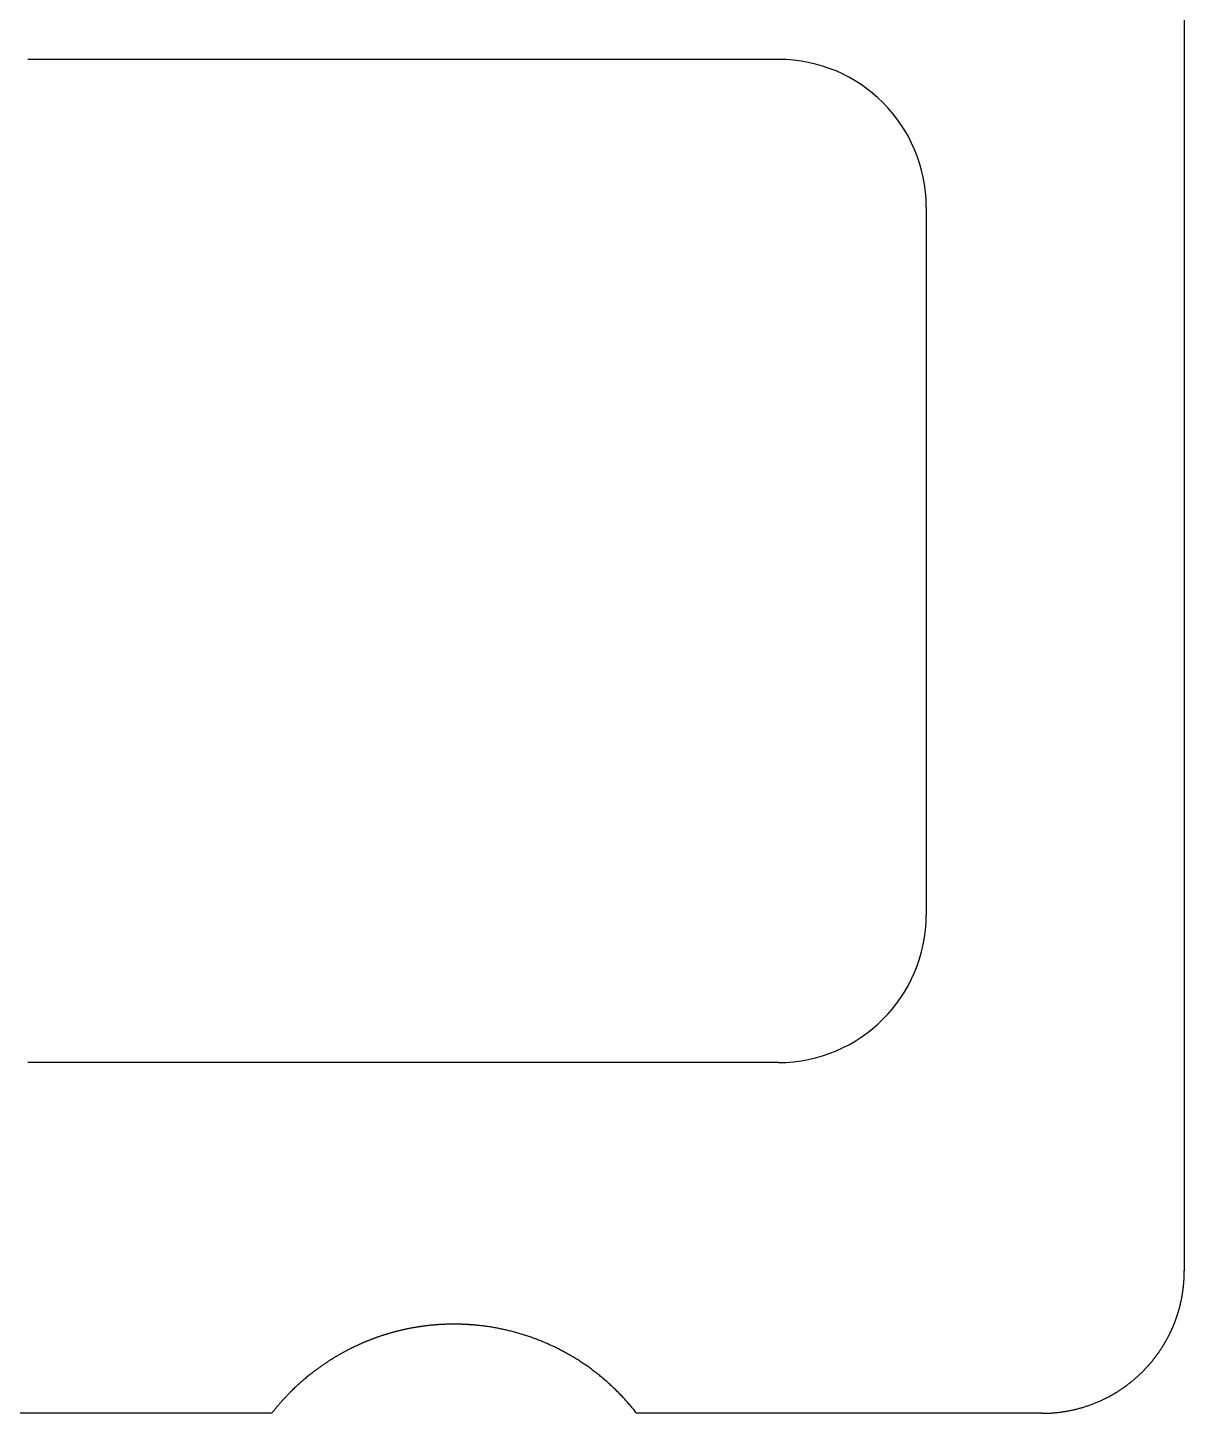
# Model space of a CAD drawing. Header units: millimetres. Extents: x -11 to 340, y -118 to 18.
# Drawn here: x 323.34 to 339.59, y -111.99 to -92.52 of the extents above; entities that cross this region are included whole.
import ezdxf

# ---------------------------------------------------------------- set-up
doc = ezdxf.new("R2010")
doc.units = ezdxf.units.MM
doc.header["$MEASUREMENT"] = 0
doc.layers.add('BLACK', color=7, linetype='CONTINUOUS')

msp = doc.modelspace()

# ---------------------------------------------------------------- linework, layer by layer
at = {"layer": 'BLACK', "linetype": 'Continuous'}
for p, q in [((339.58862, -45.435), (339.58862, -109.9925)), ((323.337501, -92.962502), (323.337501, -92.9625)), ((333.8875, -92.9625), (323.337501, -92.9625)), ((335.962501, -95.0375), (335.962501, -104.9875)), ((333.887501, -107.0625), (323.3375, -107.0625)), ((333.887501, -107.062501), (333.887501, -107.0625)), ((339.588163, -110.035693), (339.588288, -110.029314)), ((339.588288, -110.029314), (339.588393, -110.022929)), ((339.588393, -110.022929), (339.588478, -110.016544)), ((339.588478, -110.016544), (339.588544, -110.010155)), ((339.588544, -110.010155), (339.588589, -110.003765)), ((339.588589, -110.003765), (339.588614, -109.997371)), ((339.588614, -109.997371), (339.58862, -109.9925)), ((339.574414, -110.232116), (339.575155, -110.225826)), ((339.575155, -110.225826), (339.575876, -110.219535)), ((339.575876, -110.219535), (339.576577, -110.213238)), ((339.576577, -110.213238), (339.577259, -110.20694)), ((339.577259, -110.20694), (339.57792, -110.200636)), ((339.57792, -110.200636), (339.578562, -110.194331)), ((339.578562, -110.194331), (339.579185, -110.188021)), ((339.579185, -110.188021), (339.579787, -110.181709)), ((339.579787, -110.181709), (339.58037, -110.175392)), ((339.58037, -110.175392), (339.580932, -110.169074)), ((339.580932, -110.169074), (339.581475, -110.162751)), ((339.581475, -110.162751), (339.581999, -110.156427)), ((339.581999, -110.156427), (339.582502, -110.150097)), ((339.582502, -110.150097), (339.582985, -110.143767)), ((339.582985, -110.143767), (339.583449, -110.137431)), ((339.583449, -110.137431), (339.583893, -110.131095)), ((339.583893, -110.131095), (339.584317, -110.124753)), ((339.584317, -110.124753), (339.584721, -110.118411)), ((339.584721, -110.118411), (339.585105, -110.112063)), ((339.585105, -110.112063), (339.585469, -110.105715)), ((339.585469, -110.105715), (339.585814, -110.099362)), ((339.585814, -110.099362), (339.586138, -110.093009)), ((339.586138, -110.093009), (339.586443, -110.08665)), ((339.586443, -110.08665), (339.586728, -110.080291)), ((339.586728, -110.080291), (339.586993, -110.073926)), ((339.586993, -110.073926), (339.587237, -110.067562)), ((339.587237, -110.067562), (339.587462, -110.061192)), ((339.587462, -110.061192), (339.587667, -110.054823)), ((339.587667, -110.054823), (339.587853, -110.048448)), ((339.587853, -110.048448), (339.588018, -110.042073)), ((339.588018, -110.042073), (339.588163, -110.035693)), ((339.541703, -110.425136), (339.543051, -110.418975)), ((339.543051, -110.418975), (339.54438, -110.412808)), ((339.54438, -110.412808), (339.54569, -110.406638)), ((339.54569, -110.406638), (339.54698, -110.400461)), ((339.54698, -110.400461), (339.54825, -110.394281)), ((339.54825, -110.394281), (339.549502, -110.388095)), ((339.549502, -110.388095), (339.550733, -110.381907)), ((339.550733, -110.381907), (339.551945, -110.375712)), ((339.551945, -110.375712), (339.553138, -110.369515)), ((339.553138, -110.369515), (339.554311, -110.363311)), ((339.554311, -110.363311), (339.555464, -110.357105)), ((339.555464, -110.357105), (339.556598, -110.350893)), ((339.556598, -110.350893), (339.557713, -110.344679)), ((339.557713, -110.344679), (339.558808, -110.338458)), ((339.558808, -110.338458), (339.559882, -110.332235)), ((339.559882, -110.332235), (339.560938, -110.326006)), ((339.560938, -110.326006), (339.561974, -110.319775)), ((339.561974, -110.319775), (339.562991, -110.313537)), ((339.562991, -110.313537), (339.563987, -110.307298)), ((339.563987, -110.307298), (339.564964, -110.301053)), ((339.564964, -110.301053), (339.565922, -110.294806)), ((339.565922, -110.294806), (339.56686, -110.288553)), ((339.56686, -110.288553), (339.567778, -110.282298)), ((339.567778, -110.282298), (339.568676, -110.276037)), ((339.568676, -110.276037), (339.569555, -110.269775)), ((339.569555, -110.269775), (339.570414, -110.263506)), ((339.570414, -110.263506), (339.571253, -110.257237)), ((339.571253, -110.257237), (339.572073, -110.250961)), ((339.572073, -110.250961), (339.572873, -110.244684)), ((339.572873, -110.244684), (339.573653, -110.238401)), ((339.573653, -110.238401), (339.574414, -110.232116)), ((339.488346, -110.619565), (339.49031, -110.613578)), ((339.49031, -110.613578), (339.492256, -110.607583)), ((339.492256, -110.607583), (339.494182, -110.601584)), ((339.494182, -110.601584), (339.49609, -110.595577)), ((339.49609, -110.595577), (339.497979, -110.589566)), ((339.497979, -110.589566), (339.499848, -110.583547)), ((339.499848, -110.583547), (339.501698, -110.577524)), ((339.501698, -110.577524), (339.50353, -110.571493)), ((339.50353, -110.571493), (339.505341, -110.565459)), ((339.505341, -110.565459), (339.507135, -110.559416)), ((339.507135, -110.559416), (339.508908, -110.55337)), ((339.508908, -110.55337), (339.510663, -110.547316)), ((339.510663, -110.547316), (339.512398, -110.541259)), ((339.512398, -110.541259), (339.514114, -110.535194)), ((339.514114, -110.535194), (339.515811, -110.529125)), ((339.515811, -110.529125), (339.517489, -110.523049)), ((339.517489, -110.523049), (339.519147, -110.51697)), ((339.519147, -110.51697), (339.520786, -110.510883)), ((339.520786, -110.510883), (339.522405, -110.504792)), ((339.522405, -110.504792), (339.524006, -110.498695)), ((339.524006, -110.498695), (339.525587, -110.492594)), ((339.525587, -110.492594), (339.527149, -110.486485)), ((339.527149, -110.486485), (339.528691, -110.480374)), ((339.528691, -110.480374), (339.530215, -110.474256)), ((339.530215, -110.474256), (339.531718, -110.468134)), ((339.531718, -110.468134), (339.533203, -110.462005)), ((339.533203, -110.462005), (339.534668, -110.455874)), ((339.534668, -110.455874), (339.536114, -110.449735)), ((339.536114, -110.449735), (339.53754, -110.443594)), ((339.53754, -110.443594), (339.538947, -110.437445)), ((339.538947, -110.437445), (339.540334, -110.431294)), ((339.540334, -110.431294), (339.541703, -110.425136)), ((328.644011, -110.812403), (328.636148, -110.814104)), ((328.651881, -110.81072), (328.644011, -110.812403)), ((328.659754, -110.809058), (328.651881, -110.81072)), ((328.667633, -110.807415), (328.659754, -110.809058)), ((328.675515, -110.805792), (328.667633, -110.807415)), ((328.683403, -110.804187), (328.675515, -110.805792)), ((328.691293, -110.802603), (328.683403, -110.804187)), ((328.69919, -110.801038), (328.691293, -110.802603)), ((328.707089, -110.799493), (328.69919, -110.801038)), ((328.714994, -110.797967), (328.707089, -110.799493)), ((328.722902, -110.796461), (328.714994, -110.797967)), ((328.730815, -110.794974), (328.722902, -110.796461)), ((328.738731, -110.793507), (328.730815, -110.794974)), ((328.746653, -110.792059), (328.738731, -110.793507)), ((328.754577, -110.790632), (328.746653, -110.792059)), ((328.762506, -110.789223), (328.754577, -110.790632)), ((328.770438, -110.787835), (328.762506, -110.789223)), ((328.778375, -110.786466), (328.770438, -110.787835)), ((328.786315, -110.785117), (328.778375, -110.786466)), ((328.794259, -110.783787), (328.786315, -110.785117)), ((328.802206, -110.782477), (328.794259, -110.783787)), ((328.810158, -110.781186), (328.802206, -110.782477)), ((328.818113, -110.779916), (328.810158, -110.781186)), ((328.826072, -110.778665), (328.818113, -110.779916)), ((328.834033, -110.777434), (328.826072, -110.778665)), ((328.841999, -110.776222), (328.834033, -110.777434)), ((328.849968, -110.77503), (328.841999, -110.776222)), ((328.857941, -110.773858), (328.849968, -110.77503)), ((328.865916, -110.772706), (328.857941, -110.773858)), ((328.873895, -110.771573), (328.865916, -110.772706)), ((328.881877, -110.77046), (328.873895, -110.771573)), ((328.889863, -110.769367), (328.881877, -110.77046)), ((328.89785, -110.768294), (328.889863, -110.769367)), ((328.905843, -110.76724), (328.89785, -110.768294)), ((328.913837, -110.766207), (328.905843, -110.76724)), ((328.921835, -110.765193), (328.913837, -110.766207)), ((328.929834, -110.764198), (328.921835, -110.765193)), ((328.937838, -110.763224), (328.929834, -110.764198)), ((328.945844, -110.762269), (328.937838, -110.763224)), ((328.953854, -110.761335), (328.945844, -110.762269)), ((328.961865, -110.76042), (328.953854, -110.761335)), ((328.96988, -110.759525), (328.961865, -110.76042)), ((328.977896, -110.758649), (328.96988, -110.759525)), ((328.985916, -110.757794), (328.977896, -110.758649)), ((328.993937, -110.756958), (328.985916, -110.757794)), ((329.001962, -110.756143), (328.993937, -110.756958)), ((329.009989, -110.755347), (329.001962, -110.756143)), ((329.018019, -110.754571), (329.009989, -110.755347)), ((329.02605, -110.753815), (329.018019, -110.754571)), ((329.034084, -110.753078), (329.02605, -110.753815)), ((329.04212, -110.752362), (329.034084, -110.753078)), ((329.050159, -110.751666), (329.04212, -110.752362)), ((329.058198, -110.750989), (329.050159, -110.751666)), ((329.066241, -110.750333), (329.058198, -110.750989)), ((329.074285, -110.749696), (329.066241, -110.750333)), ((329.082332, -110.749079), (329.074285, -110.749696)), ((329.09038, -110.748482), (329.082332, -110.749079)), ((329.098431, -110.747905), (329.09038, -110.748482)), ((329.106482, -110.747348), (329.098431, -110.747905)), ((329.114536, -110.746811), (329.106482, -110.747348)), ((329.122591, -110.746294), (329.114536, -110.746811)), ((329.130649, -110.745797), (329.122591, -110.746294)), ((329.138707, -110.745319), (329.130649, -110.745797)), ((329.146767, -110.744862), (329.138707, -110.745319)), ((329.154828, -110.744425), (329.146767, -110.744862)), ((329.162892, -110.744007), (329.154828, -110.744425)), ((329.170956, -110.74361), (329.162892, -110.744007)), ((329.179022, -110.743232), (329.170956, -110.74361)), ((329.187089, -110.742875), (329.179022, -110.743232)), ((329.195157, -110.742537), (329.187089, -110.742875)), ((329.203226, -110.74222), (329.195157, -110.742537)), ((329.211297, -110.741922), (329.203226, -110.74222)), ((329.219368, -110.741644), (329.211297, -110.741922)), ((329.227441, -110.741387), (329.219368, -110.741644)), ((329.235514, -110.741149), (329.227441, -110.741387)), ((329.243589, -110.740931), (329.235514, -110.741149)), ((329.251664, -110.740734), (329.243589, -110.740931)), ((329.259741, -110.740556), (329.251664, -110.740734)), ((329.267817, -110.740398), (329.259741, -110.740556)), ((329.275895, -110.740261), (329.267817, -110.740398)), ((329.283972, -110.740143), (329.275895, -110.740261)), ((329.292051, -110.740045), (329.283972, -110.740143)), ((329.30013, -110.739968), (329.292051, -110.740045)), ((329.30821, -110.73991), (329.30013, -110.739968)), ((329.31629, -110.739872), (329.30821, -110.73991)), ((329.324371, -110.739854), (329.31629, -110.739872)), ((329.332451, -110.739857), (329.324371, -110.739854)), ((329.340532, -110.739879), (329.332451, -110.739857)), ((329.348613, -110.739921), (329.340532, -110.739879)), ((329.356695, -110.739984), (329.348613, -110.739921)), ((329.364776, -110.740066), (329.356695, -110.739984)), ((329.372857, -110.740168), (329.364776, -110.740066)), ((329.380938, -110.740291), (329.372857, -110.740168)), ((329.38902, -110.740433), (329.380938, -110.740291)), ((329.397101, -110.740595), (329.38902, -110.740433)), ((329.405182, -110.740778), (329.397101, -110.740595)), ((329.413262, -110.74098), (329.405182, -110.740778)), ((329.421343, -110.741202), (329.413262, -110.74098)), ((329.429423, -110.741445), (329.421343, -110.741202)), ((329.437503, -110.741707), (329.429423, -110.741445)), ((329.445582, -110.741989), (329.437503, -110.741707)), ((329.453661, -110.742292), (329.445582, -110.741989)), ((329.461738, -110.742614), (329.453661, -110.742292)), ((329.469816, -110.742956), (329.461738, -110.742614)), ((329.477892, -110.743319), (329.469816, -110.742956)), ((329.485969, -110.743701), (329.477892, -110.743319)), ((329.494044, -110.744103), (329.485969, -110.743701)), ((329.502118, -110.744526), (329.494044, -110.744103)), ((329.510191, -110.744968), (329.502118, -110.744526)), ((329.518264, -110.74543), (329.510191, -110.744968)), ((329.526335, -110.745912), (329.518264, -110.74543)), ((329.534406, -110.746415), (329.526335, -110.745912)), ((329.542475, -110.746937), (329.534406, -110.746415)), ((329.550543, -110.747479), (329.542475, -110.746937)), ((329.55861, -110.748041), (329.550543, -110.747479)), ((329.566675, -110.748623), (329.55861, -110.748041)), ((329.574739, -110.749225), (329.566675, -110.748623)), ((329.582802, -110.749847), (329.574739, -110.749225)), ((329.590863, -110.750489), (329.582802, -110.749847)), ((329.598923, -110.751151), (329.590863, -110.750489)), ((329.606981, -110.751833), (329.598923, -110.751151)), ((329.615038, -110.752534), (329.606981, -110.751833)), ((329.623093, -110.753256), (329.615038, -110.752534)), ((329.631146, -110.753998), (329.623093, -110.753256)), ((329.639197, -110.754759), (329.631146, -110.753998)), ((329.647247, -110.75554), (329.639197, -110.754759)), ((329.655294, -110.756342), (329.647247, -110.75554)), ((329.66334, -110.757163), (329.655294, -110.756342)), ((329.671384, -110.758004), (329.66334, -110.757163)), ((329.679425, -110.758865), (329.671384, -110.758004)), ((329.687465, -110.759746), (329.679425, -110.758865)), ((329.695502, -110.760647), (329.687465, -110.759746)), ((329.703537, -110.761568), (329.695502, -110.760647)), ((329.711569, -110.762508), (329.703537, -110.761568)), ((329.7196, -110.763469), (329.711569, -110.762508)), ((329.735653, -110.765449), (329.7196, -110.763469)), ((329.751696, -110.767509), (329.735653, -110.765449)), ((329.767729, -110.769648), (329.751696, -110.767509)), ((329.783751, -110.771866), (329.767729, -110.769648)), ((329.799762, -110.774163), (329.783751, -110.771866)), ((329.81576, -110.77654), (329.799762, -110.774163)), ((329.831746, -110.778995), (329.81576, -110.77654)), ((329.84772, -110.78153), (329.831746, -110.778995)), ((329.86368, -110.784144), (329.84772, -110.78153)), ((329.879627, -110.786836), (329.86368, -110.784144)), ((329.89556, -110.789607), (329.879627, -110.786836)), ((329.911478, -110.792457), (329.89556, -110.789607)), ((329.927382, -110.795385), (329.911478, -110.792457)), ((329.94327, -110.798392), (329.927382, -110.795385)), ((329.959142, -110.801477), (329.94327, -110.798392)), ((329.974998, -110.804641), (329.959142, -110.801477)), ((329.990838, -110.807883), (329.974998, -110.804641)), ((330.00666, -110.811203), (329.990838, -110.807883)), ((330.022465, -110.814601), (330.00666, -110.811203)), ((339.410336, -110.819125), (339.412938, -110.813377)), ((339.412938, -110.813377), (339.415521, -110.80762)), ((339.415521, -110.80762), (339.418086, -110.801857)), ((339.418086, -110.801857), (339.420632, -110.796084)), ((339.420632, -110.796084), (339.42316, -110.790305)), ((339.42316, -110.790305), (339.42567, -110.784517)), ((339.42567, -110.784517), (339.42816, -110.778723)), ((339.42816, -110.778723), (339.430633, -110.77292)), ((339.430633, -110.77292), (339.433086, -110.767111)), ((339.433086, -110.767111), (339.435522, -110.761292)), ((339.435522, -110.761292), (339.437938, -110.755468)), ((339.437938, -110.755468), (339.440336, -110.749635)), ((339.440336, -110.749635), (339.442715, -110.743796)), ((339.442715, -110.743796), (339.445077, -110.737949)), ((339.445077, -110.737949), (339.447418, -110.732095)), ((339.447418, -110.732095), (339.449742, -110.726233)), ((339.449742, -110.726233), (339.452046, -110.720366)), ((339.452046, -110.720366), (339.454333, -110.714489)), ((339.454333, -110.714489), (339.456599, -110.708608)), ((339.456599, -110.708608), (339.458848, -110.702718)), ((339.458848, -110.702718), (339.461078, -110.696822)), ((339.461078, -110.696822), (339.463289, -110.690918)), ((339.463289, -110.690918), (339.46548, -110.685009)), ((339.46548, -110.685009), (339.467654, -110.679092)), ((339.467654, -110.679092), (339.469808, -110.673169)), ((339.469808, -110.673169), (339.471944, -110.667238)), ((339.471944, -110.667238), (339.47406, -110.661303)), ((339.47406, -110.661303), (339.476158, -110.655358)), ((339.476158, -110.655358), (339.478236, -110.64941)), ((339.478236, -110.64941), (339.480296, -110.643453)), ((339.480296, -110.643453), (339.482337, -110.637491)), ((339.482337, -110.637491), (339.484359, -110.631521)), ((339.484359, -110.631521), (339.486361, -110.625547)), ((339.486361, -110.625547), (339.488346, -110.619565)), ((328.040392, -111.005839), (328.033021, -111.009041)), ((328.047768, -111.002657), (328.040392, -111.005839)), ((328.055154, -110.999492), (328.047768, -111.002657)), ((328.062546, -110.996347), (328.055154, -110.999492)), ((328.069947, -110.993219), (328.062546, -110.996347)), ((328.077354, -110.990111), (328.069947, -110.993219)), ((328.084771, -110.987021), (328.077354, -110.990111)), ((328.092193, -110.983949), (328.084771, -110.987021)), ((328.099624, -110.980896), (328.092193, -110.983949)), ((328.107061, -110.977862), (328.099624, -110.980896)), ((328.114508, -110.974846), (328.107061, -110.977862)), ((328.121959, -110.971849), (328.114508, -110.974846)), ((328.129421, -110.96887), (328.121959, -110.971849)), ((328.136887, -110.96591), (328.129421, -110.96887)), ((328.144363, -110.962968), (328.136887, -110.96591)), ((328.151844, -110.960046), (328.144363, -110.962968)), ((328.159334, -110.957141), (328.151844, -110.960046)), ((328.166829, -110.954256), (328.159334, -110.957141)), ((328.174334, -110.951389), (328.166829, -110.954256)), ((328.181844, -110.948542), (328.174334, -110.951389)), ((328.189362, -110.945712), (328.181844, -110.948542)), ((328.196886, -110.942902), (328.189362, -110.945712)), ((328.204419, -110.94011), (328.196886, -110.942902)), ((328.211956, -110.937337), (328.204419, -110.94011)), ((328.219503, -110.934582), (328.211956, -110.937337)), ((328.227054, -110.931847), (328.219503, -110.934582)), ((328.234615, -110.92913), (328.227054, -110.931847)), ((328.24218, -110.926433), (328.234615, -110.92913)), ((328.249754, -110.923753), (328.24218, -110.926433)), ((328.257332, -110.921094), (328.249754, -110.923753)), ((328.264919, -110.918452), (328.257332, -110.921094)), ((328.272511, -110.91583), (328.264919, -110.918452)), ((328.280112, -110.913226), (328.272511, -110.91583)), ((328.287717, -110.910642), (328.280112, -110.913226)), ((328.295331, -110.908076), (328.287717, -110.910642)), ((328.302949, -110.905529), (328.295331, -110.908076)), ((328.310576, -110.903001), (328.302949, -110.905529)), ((328.318207, -110.900492), (328.310576, -110.903001)), ((328.325846, -110.898002), (328.318207, -110.900492)), ((328.33349, -110.895531), (328.325846, -110.898002)), ((328.341142, -110.893079), (328.33349, -110.895531)), ((328.348798, -110.890646), (328.341142, -110.893079)), ((328.356463, -110.888232), (328.348798, -110.890646)), ((328.364131, -110.885838), (328.356463, -110.888232)), ((328.371808, -110.883461), (328.364131, -110.885838)), ((328.379489, -110.881105), (328.371808, -110.883461)), ((328.387178, -110.878767), (328.379489, -110.881105)), ((328.394871, -110.876449), (328.387178, -110.878767)), ((328.402573, -110.874149), (328.394871, -110.876449)), ((328.410278, -110.871869), (328.402573, -110.874149)), ((328.41799, -110.869607), (328.410278, -110.871869)), ((328.425707, -110.867365), (328.41799, -110.869607)), ((328.433432, -110.865142), (328.425707, -110.867365)), ((328.44116, -110.862938), (328.433432, -110.865142)), ((328.448896, -110.860753), (328.44116, -110.862938)), ((328.456636, -110.858588), (328.448896, -110.860753)), ((328.464383, -110.856441), (328.456636, -110.858588)), ((328.472134, -110.854315), (328.464383, -110.856441)), ((328.479893, -110.852206), (328.472134, -110.854315)), ((328.487655, -110.850118), (328.479893, -110.852206)), ((328.495425, -110.848048), (328.487655, -110.850118)), ((328.503198, -110.845998), (328.495425, -110.848048)), ((328.510978, -110.843967), (328.503198, -110.845998)), ((328.518762, -110.841956), (328.510978, -110.843967)), ((328.526553, -110.839963), (328.518762, -110.841956)), ((328.534348, -110.837991), (328.526553, -110.839963)), ((328.542149, -110.836037), (328.534348, -110.837991)), ((328.549954, -110.834103), (328.542149, -110.836037)), ((328.557766, -110.832187), (328.549954, -110.834103)), ((328.565581, -110.830292), (328.557766, -110.832187)), ((328.573403, -110.828416), (328.565581, -110.830292)), ((328.581228, -110.826559), (328.573403, -110.828416)), ((328.58906, -110.824721), (328.581228, -110.826559)), ((328.596895, -110.822903), (328.58906, -110.824721)), ((328.604737, -110.821104), (328.596895, -110.822903)), ((328.612582, -110.819325), (328.604737, -110.821104)), ((328.620433, -110.817565), (328.612582, -110.819325)), ((328.628287, -110.815825), (328.620433, -110.817565)), ((328.636148, -110.814104), (328.628287, -110.815825)), ((330.038252, -110.818077), (330.022465, -110.814601)), ((330.05402, -110.821631), (330.038252, -110.818077)), ((330.06977, -110.825262), (330.05402, -110.821631)), ((330.085501, -110.828972), (330.06977, -110.825262)), ((330.101211, -110.832758), (330.085501, -110.828972)), ((330.116902, -110.836623), (330.101211, -110.832758)), ((330.132573, -110.840564), (330.116902, -110.836623)), ((330.148222, -110.844583), (330.132573, -110.840564)), ((330.16385, -110.848679), (330.148222, -110.844583)), ((330.179456, -110.852852), (330.16385, -110.848679)), ((330.19504, -110.857102), (330.179456, -110.852852)), ((330.210602, -110.861428), (330.19504, -110.857102)), ((330.226141, -110.865831), (330.210602, -110.861428)), ((330.241656, -110.870311), (330.226141, -110.865831)), ((330.257147, -110.874867), (330.241656, -110.870311)), ((330.272614, -110.879499), (330.257147, -110.874867)), ((330.288057, -110.884207), (330.272614, -110.879499)), ((330.303474, -110.888992), (330.288057, -110.884207)), ((330.318866, -110.893852), (330.303474, -110.888992)), ((330.334233, -110.898788), (330.318866, -110.893852)), ((330.349573, -110.903799), (330.334233, -110.898788)), ((330.364886, -110.908886), (330.349573, -110.903799)), ((330.380172, -110.914048), (330.364886, -110.908886)), ((330.395431, -110.919285), (330.380172, -110.914048)), ((330.410662, -110.924598), (330.395431, -110.919285)), ((330.425865, -110.929985), (330.410662, -110.924598)), ((330.44104, -110.935447), (330.425865, -110.929985)), ((330.456185, -110.940983), (330.44104, -110.935447)), ((330.471301, -110.946594), (330.456185, -110.940983)), ((330.486388, -110.952279), (330.471301, -110.946594)), ((330.501444, -110.958038), (330.486388, -110.952279)), ((330.51647, -110.963872), (330.501444, -110.958038)), ((330.531464, -110.969779), (330.51647, -110.963872)), ((330.546428, -110.975759), (330.531464, -110.969779)), ((330.56136, -110.981813), (330.546428, -110.975759)), ((330.576261, -110.987941), (330.56136, -110.981813)), ((330.591128, -110.994142), (330.576261, -110.987941)), ((330.605964, -111.000415), (330.591128, -110.994142)), ((330.620766, -111.006762), (330.605964, -111.000415)), ((330.635534, -111.013181), (330.620766, -111.006762)), ((339.311118, -111.009486), (339.314329, -111.004039)), ((339.314329, -111.004039), (339.317523, -110.998581)), ((339.317523, -110.998581), (339.3207, -110.993115)), ((339.3207, -110.993115), (339.323859, -110.987638)), ((339.323859, -110.987638), (339.327, -110.982152)), ((339.327, -110.982152), (339.330125, -110.976655)), ((339.330125, -110.976655), (339.333231, -110.971151)), ((339.333231, -110.971151), (339.33632, -110.965635)), ((339.33632, -110.965635), (339.339391, -110.960112)), ((339.339391, -110.960112), (339.342444, -110.954578)), ((339.342444, -110.954578), (339.345479, -110.949036)), ((339.345479, -110.949036), (339.348498, -110.943483)), ((339.348498, -110.943483), (339.351497, -110.937923)), ((339.351497, -110.937923), (339.35448, -110.932352)), ((339.35448, -110.932352), (339.357444, -110.926773)), ((339.357444, -110.926773), (339.36039, -110.921185)), ((339.36039, -110.921185), (339.363318, -110.915588)), ((339.363318, -110.915588), (339.366229, -110.909982)), ((339.366229, -110.909982), (339.369122, -110.904368)), ((339.369122, -110.904368), (339.371997, -110.898743)), ((339.371997, -110.898743), (339.374853, -110.893112)), ((339.374853, -110.893112), (339.377692, -110.88747)), ((339.377692, -110.88747), (339.380512, -110.881822)), ((339.380512, -110.881822), (339.383314, -110.876163)), ((339.383314, -110.876163), (339.386098, -110.870497)), ((339.386098, -110.870497), (339.388865, -110.864821)), ((339.388865, -110.864821), (339.391612, -110.859139)), ((339.391612, -110.859139), (339.394342, -110.853446)), ((339.394342, -110.853446), (339.397053, -110.847747)), ((339.397053, -110.847747), (339.399747, -110.842038)), ((339.399747, -110.842038), (339.402421, -110.836323)), ((339.402421, -110.836323), (339.405078, -110.830598)), ((339.405078, -110.830598), (339.407716, -110.824866)), ((339.407716, -110.824866), (339.410336, -110.819125)), ((327.661239, -111.200596), (327.654324, -111.204755)), ((327.668164, -111.196453), (327.661239, -111.200596)), ((327.675097, -111.192329), (327.668164, -111.196453)), ((327.682042, -111.188222), (327.675097, -111.192329)), ((327.688993, -111.184133), (327.682042, -111.188222)), ((327.695956, -111.180062), (327.688993, -111.184133)), ((327.702926, -111.176009), (327.695956, -111.180062)), ((327.709907, -111.171973), (327.702926, -111.176009)), ((327.716895, -111.167956), (327.709907, -111.171973)), ((327.723894, -111.163956), (327.716895, -111.167956)), ((327.730901, -111.159974), (327.723894, -111.163956)), ((327.737918, -111.15601), (327.730901, -111.159974)), ((327.744942, -111.152064), (327.737918, -111.15601)), ((327.751978, -111.148135), (327.744942, -111.152064)), ((327.75902, -111.144226), (327.751978, -111.148135)), ((327.766074, -111.140333), (327.75902, -111.144226)), ((327.773134, -111.136459), (327.766074, -111.140333)), ((327.780205, -111.132602), (327.773134, -111.136459)), ((327.787283, -111.128764), (327.780205, -111.132602)), ((327.794372, -111.124943), (327.787283, -111.128764)), ((327.801467, -111.121141), (327.794372, -111.124943)), ((327.808574, -111.117356), (327.801467, -111.121141)), ((327.815687, -111.11359), (327.808574, -111.117356)), ((327.822811, -111.10984), (327.815687, -111.11359)), ((327.829941, -111.106111), (327.822811, -111.10984)), ((327.837082, -111.102398), (327.829941, -111.106111)), ((327.84423, -111.098704), (327.837082, -111.102398)), ((327.851388, -111.095027), (327.84423, -111.098704)), ((327.858553, -111.09137), (327.851388, -111.095027)), ((327.865729, -111.087729), (327.858553, -111.09137)), ((327.87291, -111.084108), (327.865729, -111.087729)), ((327.880103, -111.080503), (327.87291, -111.084108)), ((327.887301, -111.076918), (327.880103, -111.080503)), ((327.894511, -111.07335), (327.887301, -111.076918)), ((327.901726, -111.069802), (327.894511, -111.07335)), ((327.908952, -111.06627), (327.901726, -111.069802)), ((327.916184, -111.062758), (327.908952, -111.06627)), ((327.923427, -111.059263), (327.916184, -111.062758)), ((327.930676, -111.055787), (327.923427, -111.059263)), ((327.937935, -111.052328), (327.930676, -111.055787)), ((327.9452, -111.048889), (327.937935, -111.052328)), ((327.952475, -111.045467), (327.9452, -111.048889)), ((327.959757, -111.042064), (327.952475, -111.045467)), ((327.967048, -111.038679), (327.959757, -111.042064)), ((327.974346, -111.035313), (327.967048, -111.038679)), ((327.981653, -111.031964), (327.974346, -111.035313)), ((327.988967, -111.028634), (327.981653, -111.031964)), ((327.996291, -111.025322), (327.988967, -111.028634)), ((328.00362, -111.022029), (327.996291, -111.025322)), ((328.01096, -111.018754), (328.00362, -111.022029)), ((328.018305, -111.015498), (328.01096, -111.018754)), ((328.02566, -111.01226), (328.018305, -111.015498)), ((328.033021, -111.009041), (328.02566, -111.01226)), ((330.650269, -111.019673), (330.635534, -111.013181)), ((330.66497, -111.026237), (330.650269, -111.019673)), ((330.679637, -111.032873), (330.66497, -111.026237)), ((330.694269, -111.039581), (330.679637, -111.032873)), ((330.708865, -111.046362), (330.694269, -111.039581)), ((330.723426, -111.053213), (330.708865, -111.046362)), ((330.737951, -111.060137), (330.723426, -111.053213)), ((330.75244, -111.067131), (330.737951, -111.060137)), ((330.766893, -111.074197), (330.75244, -111.067131)), ((330.781309, -111.081334), (330.766893, -111.074197)), ((330.795687, -111.088542), (330.781309, -111.081334)), ((330.810029, -111.09582), (330.795687, -111.088542)), ((330.824332, -111.103169), (330.810029, -111.09582)), ((330.838597, -111.110588), (330.824332, -111.103169)), ((330.852824, -111.118077), (330.838597, -111.110588)), ((330.867012, -111.125637), (330.852824, -111.118077)), ((330.881161, -111.133266), (330.867012, -111.125637)), ((330.89527, -111.140964), (330.881161, -111.133266)), ((330.90934, -111.148732), (330.89527, -111.140964)), ((330.92337, -111.15657), (330.90934, -111.148732)), ((330.937359, -111.164476), (330.92337, -111.15657)), ((330.951308, -111.172451), (330.937359, -111.164476)), ((330.965216, -111.180495), (330.951308, -111.172451)), ((330.979083, -111.188608), (330.965216, -111.180495)), ((330.992908, -111.196788), (330.979083, -111.188608)), ((331.006692, -111.205037), (330.992908, -111.196788)), ((339.180311, -111.203675), (339.184145, -111.198628)), ((339.184145, -111.198628), (339.187963, -111.193569)), ((339.187963, -111.193569), (339.191765, -111.188498)), ((339.191765, -111.188498), (339.19555, -111.183416)), ((339.19555, -111.183416), (339.199319, -111.178322)), ((339.199319, -111.178322), (339.203071, -111.173216)), ((339.203071, -111.173216), (339.206808, -111.168099)), ((339.206808, -111.168099), (339.210528, -111.16297)), ((339.210528, -111.16297), (339.214232, -111.15783)), ((339.214232, -111.15783), (339.217919, -111.152679)), ((339.217919, -111.152679), (339.22159, -111.147515)), ((339.22159, -111.147515), (339.225243, -111.142342)), ((339.225243, -111.142342), (339.228881, -111.137156)), ((339.228881, -111.137156), (339.232502, -111.13196)), ((339.232502, -111.13196), (339.236107, -111.126752)), ((339.236107, -111.126752), (339.239694, -111.121533)), ((339.239694, -111.121533), (339.243265, -111.116303)), ((339.243265, -111.116303), (339.246819, -111.111063)), ((339.246819, -111.111063), (339.250357, -111.105811)), ((339.250357, -111.105811), (339.253877, -111.100549)), ((339.253877, -111.100549), (339.257381, -111.095275)), ((339.257381, -111.095275), (339.260867, -111.089992)), ((339.260867, -111.089992), (339.264338, -111.084697)), ((339.264338, -111.084697), (339.26779, -111.079393)), ((339.26779, -111.079393), (339.271226, -111.074076)), ((339.271226, -111.074076), (339.274645, -111.068751)), ((339.274645, -111.068751), (339.278047, -111.063414)), ((339.278047, -111.063414), (339.281431, -111.058067)), ((339.281431, -111.058067), (339.284799, -111.052709)), ((339.284799, -111.052709), (339.288149, -111.047342)), ((339.288149, -111.047342), (339.291482, -111.041964)), ((339.291482, -111.041964), (339.294798, -111.036577)), ((339.294798, -111.036577), (339.298097, -111.031178)), ((339.298097, -111.031178), (339.301378, -111.025771)), ((339.301378, -111.025771), (339.304642, -111.020352)), ((339.304642, -111.020352), (339.307888, -111.014925)), ((339.307888, -111.014925), (339.311118, -111.009486)), ((327.372631, -111.395335), (327.366139, -111.400248)), ((327.379131, -111.390442), (327.372631, -111.395335)), ((327.385644, -111.385564), (327.379131, -111.390442)), ((327.392165, -111.380705), (327.385644, -111.385564)), ((327.398698, -111.375861), (327.392165, -111.380705)), ((327.405239, -111.371037), (327.398698, -111.375861)), ((327.411793, -111.366228), (327.405239, -111.371037)), ((327.418355, -111.361438), (327.411793, -111.366228)), ((327.424929, -111.356664), (327.418355, -111.361438)), ((327.431512, -111.351908), (327.424929, -111.356664)), ((327.438106, -111.347169), (327.431512, -111.351908)), ((327.444709, -111.342448), (327.438106, -111.347169)), ((327.451324, -111.337744), (327.444709, -111.342448)), ((327.457947, -111.333058), (327.451324, -111.337744)), ((327.464582, -111.328388), (327.457947, -111.333058)), ((327.471225, -111.323736), (327.464582, -111.328388)), ((327.47788, -111.319101), (327.471225, -111.323736)), ((327.484543, -111.314485), (327.47788, -111.319101)), ((327.491218, -111.309885), (327.484543, -111.314485)), ((327.497901, -111.305303), (327.491218, -111.309885)), ((327.504596, -111.300738), (327.497901, -111.305303)), ((327.511299, -111.296191), (327.504596, -111.300738)), ((327.518014, -111.291661), (327.511299, -111.296191)), ((327.524736, -111.287149), (327.518014, -111.291661)), ((327.531471, -111.282654), (327.524736, -111.287149)), ((327.538213, -111.278177), (327.531471, -111.282654)), ((327.544967, -111.273717), (327.538213, -111.278177)), ((327.551729, -111.269275), (327.544967, -111.273717)), ((327.558502, -111.26485), (327.551729, -111.269275)), ((327.565283, -111.260444), (327.558502, -111.26485)), ((327.572076, -111.256054), (327.565283, -111.260444)), ((327.578877, -111.251682), (327.572076, -111.256054)), ((327.585689, -111.247327), (327.578877, -111.251682)), ((327.592508, -111.242991), (327.585689, -111.247327)), ((327.59934, -111.238672), (327.592508, -111.242991)), ((327.606179, -111.234371), (327.59934, -111.238672)), ((327.613029, -111.230086), (327.606179, -111.234371)), ((327.619887, -111.225821), (327.613029, -111.230086)), ((327.626756, -111.221572), (327.619887, -111.225821)), ((327.633633, -111.217342), (327.626756, -111.221572)), ((327.640522, -111.213128), (327.633633, -111.217342)), ((327.647417, -111.208933), (327.640522, -111.213128)), ((327.654324, -111.204755), (327.647417, -111.208933)), ((331.020433, -111.213354), (331.006692, -111.205037)), ((331.034132, -111.221739), (331.020433, -111.213354)), ((331.047789, -111.230192), (331.034132, -111.221739)), ((331.061402, -111.238712), (331.047789, -111.230192)), ((331.074973, -111.247299), (331.061402, -111.238712)), ((331.088499, -111.255953), (331.074973, -111.247299)), ((331.101982, -111.264674), (331.088499, -111.255953)), ((331.115421, -111.273462), (331.101982, -111.264674)), ((331.128816, -111.282317), (331.115421, -111.273462)), ((331.142166, -111.291238), (331.128816, -111.282317)), ((331.155472, -111.300225), (331.142166, -111.291238)), ((331.168732, -111.309278), (331.155472, -111.300225)), ((331.181947, -111.318397), (331.168732, -111.309278)), ((331.195116, -111.327582), (331.181947, -111.318397)), ((331.208239, -111.336832), (331.195116, -111.327582)), ((331.221317, -111.346147), (331.208239, -111.336832)), ((331.234348, -111.355528), (331.221317, -111.346147)), ((331.247332, -111.364974), (331.234348, -111.355528)), ((331.26027, -111.374484), (331.247332, -111.364974)), ((331.27316, -111.384059), (331.26027, -111.374484)), ((331.286003, -111.393699), (331.27316, -111.384059)), ((331.298799, -111.403402), (331.286003, -111.393699)), ((339.009774, -111.399739), (339.014231, -111.395224)), ((339.014231, -111.395224), (339.018674, -111.390695)), ((339.018674, -111.390695), (339.023102, -111.386152)), ((339.023102, -111.386152), (339.027516, -111.381595)), ((339.027516, -111.381595), (339.031916, -111.377024)), ((339.031916, -111.377024), (339.036301, -111.37244)), ((339.036301, -111.37244), (339.040672, -111.367841)), ((339.040672, -111.367841), (339.045028, -111.363229)), ((339.045028, -111.363229), (339.04937, -111.358603)), ((339.04937, -111.358603), (339.053697, -111.353963)), ((339.053697, -111.353963), (339.058009, -111.349311)), ((339.058009, -111.349311), (339.062307, -111.344644)), ((339.062307, -111.344644), (339.066589, -111.339964)), ((339.066589, -111.339964), (339.070857, -111.33527)), ((339.070857, -111.33527), (339.07511, -111.330564)), ((339.07511, -111.330564), (339.079349, -111.325844)), ((339.079349, -111.325844), (339.083572, -111.32111)), ((339.083572, -111.32111), (339.08778, -111.316364)), ((339.08778, -111.316364), (339.091973, -111.311604)), ((339.091973, -111.311604), (339.096151, -111.306831)), ((339.096151, -111.306831), (339.100313, -111.302046)), ((339.100313, -111.302046), (339.104461, -111.297247)), ((339.104461, -111.297247), (339.108593, -111.292435)), ((339.108593, -111.292435), (339.11271, -111.28761)), ((339.11271, -111.28761), (339.116811, -111.282773)), ((339.116811, -111.282773), (339.120897, -111.277923)), ((339.120897, -111.277923), (339.124968, -111.27306)), ((339.124968, -111.27306), (339.129023, -111.268184)), ((339.129023, -111.268184), (339.133063, -111.263296)), ((339.133063, -111.263296), (339.137087, -111.258395)), ((339.137087, -111.258395), (339.141095, -111.253482)), ((339.141095, -111.253482), (339.145088, -111.248556)), ((339.145088, -111.248556), (339.149065, -111.243619)), ((339.149065, -111.243619), (339.153027, -111.238668)), ((339.153027, -111.238668), (339.156972, -111.233706)), ((339.156972, -111.233706), (339.160902, -111.22873)), ((339.160902, -111.22873), (339.164816, -111.223744)), ((339.164816, -111.223744), (339.168714, -111.218744)), ((339.168714, -111.218744), (339.172596, -111.213733)), ((339.172596, -111.213733), (339.176462, -111.20871)), ((339.176462, -111.20871), (339.180311, -111.203675)), ((327.14716, -111.581919), (327.135239, -111.592777)), ((327.159133, -111.571121), (327.14716, -111.581919)), ((327.171161, -111.560382), (327.159133, -111.571121)), ((327.183241, -111.549703), (327.171161, -111.560382)), ((327.195374, -111.539083), (327.183241, -111.549703)), ((327.20756, -111.528525), (327.195374, -111.539083)), ((327.219798, -111.518027), (327.20756, -111.528525)), ((327.232087, -111.507589), (327.219798, -111.518027)), ((327.244429, -111.497213), (327.232087, -111.507589)), ((327.256821, -111.486898), (327.244429, -111.497213)), ((327.269265, -111.476645), (327.256821, -111.486898)), ((327.281759, -111.466454), (327.269265, -111.476645)), ((327.294304, -111.456325), (327.281759, -111.466454)), ((327.306899, -111.446258), (327.294304, -111.456325)), ((327.319543, -111.436254), (327.306899, -111.446258)), ((327.332237, -111.426313), (327.319543, -111.436254)), ((327.340279, -111.420067), (327.332237, -111.426313)), ((327.346729, -111.415086), (327.340279, -111.420067)), ((327.353188, -111.410123), (327.346729, -111.415086)), ((327.359659, -111.405176), (327.353188, -111.410123)), ((327.366139, -111.400248), (327.359659, -111.405176)), ((331.311546, -111.41317), (331.298799, -111.403402)), ((331.324246, -111.423002), (331.311546, -111.41317)), ((331.336897, -111.432897), (331.324246, -111.423002)), ((331.3495, -111.442856), (331.336897, -111.432897)), ((331.362054, -111.452879), (331.3495, -111.442856)), ((331.37456, -111.462965), (331.362054, -111.452879)), ((331.387016, -111.473113), (331.37456, -111.462965)), ((331.399422, -111.483325), (331.387016, -111.473113)), ((331.411779, -111.493599), (331.399422, -111.483325)), ((331.424087, -111.503936), (331.411779, -111.493599)), ((331.436344, -111.514336), (331.424087, -111.503936)), ((331.448551, -111.524797), (331.436344, -111.514336)), ((331.460707, -111.535321), (331.448551, -111.524797)), ((331.472813, -111.545906), (331.460707, -111.535321)), ((331.484868, -111.556554), (331.472813, -111.545906)), ((331.496872, -111.567262), (331.484868, -111.556554)), ((331.508825, -111.578033), (331.496872, -111.567262)), ((331.520726, -111.588864), (331.508825, -111.578033)), ((331.532575, -111.599757), (331.520726, -111.588864)), ((338.780087, -111.599021), (338.790234, -111.591433)), ((338.790234, -111.591433), (338.800335, -111.58378)), ((338.800335, -111.58378), (338.810388, -111.576062)), ((338.810388, -111.576062), (338.820394, -111.568281)), ((338.820394, -111.568281), (338.830351, -111.560436)), ((338.830351, -111.560436), (338.840259, -111.552528)), ((338.840259, -111.552528), (338.850118, -111.544556)), ((338.850118, -111.544556), (338.859927, -111.536522)), ((338.859927, -111.536522), (338.869687, -111.528425)), ((338.869687, -111.528425), (338.879396, -111.520266)), ((338.879396, -111.520266), (338.889053, -111.512046)), ((338.889053, -111.512046), (338.89866, -111.503764)), ((338.89866, -111.503764), (338.908214, -111.495422)), ((338.908214, -111.495422), (338.917717, -111.487019)), ((338.917717, -111.487019), (338.927167, -111.478555)), ((338.927167, -111.478555), (338.936563, -111.470032)), ((338.936563, -111.470032), (338.945906, -111.46145)), ((338.945906, -111.46145), (338.955195, -111.452808)), ((338.955195, -111.452808), (338.96443, -111.444108)), ((338.96443, -111.444108), (338.97361, -111.435349)), ((338.97361, -111.435349), (338.982735, -111.426532)), ((338.982735, -111.426532), (338.991804, -111.417658)), ((338.991804, -111.417658), (339.000817, -111.408727)), ((339.000817, -111.408727), (339.005302, -111.40424)), ((339.005302, -111.40424), (339.009774, -111.399739)), ((326.941089, -111.786172), (326.935629, -111.792104)), ((326.946564, -111.780253), (326.941089, -111.786172)), ((326.952053, -111.774348), (326.946564, -111.780253)), ((326.957557, -111.768456), (326.952053, -111.774348)), ((326.963075, -111.762578), (326.957557, -111.768456)), ((326.968608, -111.756714), (326.963075, -111.762578)), ((326.974155, -111.750864), (326.968608, -111.756714)), ((326.979717, -111.745027), (326.974155, -111.750864)), ((326.985294, -111.739204), (326.979717, -111.745027)), ((326.990885, -111.733395), (326.985294, -111.739204)), ((326.99649, -111.7276), (326.990885, -111.733395)), ((327.002109, -111.721819), (326.99649, -111.7276)), ((327.007743, -111.716052), (327.002109, -111.721819)), ((327.013391, -111.710298), (327.007743, -111.716052)), ((327.019054, -111.704559), (327.013391, -111.710298)), ((327.024731, -111.698834), (327.019054, -111.704559)), ((327.030421, -111.693123), (327.024731, -111.698834)), ((327.041845, -111.681744), (327.030421, -111.693123)), ((327.053326, -111.670421), (327.041845, -111.681744)), ((327.064862, -111.659155), (327.053326, -111.670421)), ((327.076454, -111.647947), (327.064862, -111.659155)), ((327.088101, -111.636797), (327.076454, -111.647947)), ((327.099804, -111.625704), (327.088101, -111.636797)), ((327.111561, -111.61467), (327.099804, -111.625704)), ((327.123373, -111.603694), (327.111561, -111.61467)), ((327.135239, -111.592777), (327.123373, -111.603694)), ((331.544373, -111.61071), (331.532575, -111.599757)), ((331.556118, -111.621724), (331.544373, -111.61071)), ((331.567812, -111.632799), (331.556118, -111.621724)), ((331.579453, -111.643935), (331.567812, -111.632799)), ((331.591041, -111.65513), (331.579453, -111.643935)), ((331.602576, -111.666386), (331.591041, -111.65513)), ((331.614059, -111.677702), (331.602576, -111.666386)), ((331.625488, -111.689077), (331.614059, -111.677702)), ((331.636864, -111.700513), (331.625488, -111.689077)), ((331.648186, -111.712008), (331.636864, -111.700513)), ((331.659454, -111.723562), (331.648186, -111.712008)), ((331.670669, -111.735175), (331.659454, -111.723562)), ((331.681829, -111.746848), (331.670669, -111.735175)), ((331.692936, -111.75858), (331.681829, -111.746848)), ((331.703988, -111.77037), (331.692936, -111.75858)), ((331.714985, -111.782219), (331.703988, -111.77037)), ((331.725927, -111.794127), (331.714985, -111.782219)), ((338.467374, -111.789608), (338.478689, -111.78402)), ((338.478689, -111.78402), (338.489971, -111.778359)), ((338.489971, -111.778359), (338.501218, -111.772626)), ((338.501218, -111.772626), (338.512431, -111.766822)), ((338.512431, -111.766822), (338.523608, -111.760945)), ((338.523608, -111.760945), (338.534749, -111.754998)), ((338.534749, -111.754998), (338.545854, -111.748978)), ((338.545854, -111.748978), (338.556922, -111.742888)), ((338.556922, -111.742888), (338.567953, -111.736727)), ((338.567953, -111.736727), (338.578946, -111.730495)), ((338.578946, -111.730495), (338.589902, -111.724193)), ((338.589902, -111.724193), (338.600819, -111.717821)), ((338.600819, -111.717821), (338.611697, -111.711379)), ((338.611697, -111.711379), (338.622536, -111.704868)), ((338.622536, -111.704868), (338.633335, -111.698287)), ((338.633335, -111.698287), (338.644093, -111.691636)), ((338.644093, -111.691636), (338.654811, -111.684917)), ((338.654811, -111.684917), (338.665488, -111.67813)), ((338.665488, -111.67813), (338.676123, -111.671274)), ((338.676123, -111.671274), (338.686716, -111.66435)), ((338.686716, -111.66435), (338.697267, -111.657358)), ((338.697267, -111.657358), (338.707774, -111.650299)), ((338.707774, -111.650299), (338.718238, -111.643173)), ((338.718238, -111.643173), (338.728659, -111.63598)), ((338.728659, -111.63598), (338.739035, -111.62872)), ((338.739035, -111.62872), (338.749366, -111.621394)), ((338.749366, -111.621394), (338.759652, -111.614002)), ((338.759652, -111.614002), (338.769892, -111.606544)), ((338.769892, -111.606544), (338.780087, -111.599021)), ((326.77883, -111.976205), (326.773842, -111.98254)), ((326.783834, -111.969883), (326.77883, -111.976205)), ((326.788854, -111.963573), (326.783834, -111.969883)), ((326.793888, -111.957275), (326.788854, -111.963573)), ((326.798939, -111.95099), (326.793888, -111.957275)), ((326.804005, -111.944718), (326.798939, -111.95099)), ((326.809087, -111.938458), (326.804005, -111.944718)), ((326.814185, -111.932212), (326.809087, -111.938458)), ((326.819298, -111.925977), (326.814185, -111.932212)), ((326.824426, -111.919756), (326.819298, -111.925977)), ((326.829569, -111.913546), (326.824426, -111.919756)), ((326.834728, -111.907351), (326.829569, -111.913546)), ((326.839903, -111.901167), (326.834728, -111.907351)), ((326.845092, -111.894997), (326.839903, -111.901167)), ((326.850298, -111.888839), (326.845092, -111.894997)), ((326.855518, -111.882695), (326.850298, -111.888839)), ((326.860753, -111.876563), (326.855518, -111.882695)), ((326.866004, -111.870445), (326.860753, -111.876563)), ((326.87127, -111.864339), (326.866004, -111.870445)), ((326.87655, -111.858247), (326.87127, -111.864339)), ((326.881847, -111.852167), (326.87655, -111.858247)), ((326.887158, -111.846101), (326.881847, -111.852167)), ((326.892484, -111.840048), (326.887158, -111.846101)), ((326.897825, -111.834009), (326.892484, -111.840048)), ((326.903181, -111.827982), (326.897825, -111.834009)), ((326.908552, -111.821969), (326.903181, -111.827982)), ((326.913938, -111.815969), (326.908552, -111.821969)), ((326.919338, -111.809983), (326.913938, -111.815969)), ((326.924754, -111.80401), (326.919338, -111.809983)), ((326.930184, -111.798051), (326.924754, -111.80401)), ((326.935629, -111.792104), (326.930184, -111.798051)), ((331.736815, -111.806093), (331.725927, -111.794127)), ((331.747647, -111.818117), (331.736815, -111.806093)), ((331.758424, -111.8302), (331.747647, -111.818117)), ((331.769146, -111.84234), (331.758424, -111.8302)), ((331.779812, -111.854538), (331.769146, -111.84234)), ((331.790423, -111.866794), (331.779812, -111.854538)), ((331.800977, -111.879108), (331.790423, -111.866794)), ((331.811476, -111.891479), (331.800977, -111.879108)), ((331.821918, -111.903907), (331.811476, -111.891479)), ((331.832303, -111.916393), (331.821918, -111.903907)), ((331.842633, -111.928935), (331.832303, -111.916393)), ((331.852905, -111.941535), (331.842633, -111.928935)), ((331.863121, -111.954191), (331.852905, -111.941535)), ((331.873279, -111.966904), (331.863121, -111.954191)), ((331.883381, -111.979674), (331.873279, -111.966904)), ((331.893425, -111.9925), (331.883381, -111.979674)), ((337.791799, -111.982307), (337.804396, -111.980996)), ((337.804396, -111.980996), (337.81698, -111.979606)), ((337.81698, -111.979606), (337.82955, -111.978137)), ((337.82955, -111.978137), (337.842106, -111.976589)), ((337.842106, -111.976589), (337.854648, -111.974962)), ((337.854648, -111.974962), (337.867175, -111.973257)), ((337.867175, -111.973257), (337.879687, -111.971473)), ((337.879687, -111.971473), (337.892183, -111.969611)), ((337.892183, -111.969611), (337.904664, -111.96767)), ((337.904664, -111.96767), (337.917129, -111.96565)), ((337.917129, -111.96565), (337.929578, -111.963553)), ((337.929578, -111.963553), (337.942011, -111.961377)), ((337.942011, -111.961377), (337.954426, -111.959123)), ((337.954426, -111.959123), (337.966825, -111.95679)), ((337.966825, -111.95679), (337.979206, -111.95438)), ((337.979206, -111.95438), (337.991569, -111.951892)), ((337.991569, -111.951892), (338.003914, -111.949326)), ((338.003914, -111.949326), (338.01624, -111.946682)), ((338.01624, -111.946682), (338.028548, -111.94396)), ((338.028548, -111.94396), (338.040836, -111.941161)), ((338.040836, -111.941161), (338.053105, -111.938284)), ((338.053105, -111.938284), (338.065354, -111.93533)), ((338.065354, -111.93533), (338.077584, -111.932298)), ((338.077584, -111.932298), (338.089792, -111.929189)), ((338.089792, -111.929189), (338.10198, -111.926003)), ((338.10198, -111.926003), (338.114146, -111.92274)), ((338.114146, -111.92274), (338.126291, -111.9194)), ((338.126291, -111.9194), (338.138413, -111.915983)), ((338.138413, -111.915983), (338.150514, -111.912489)), ((338.150514, -111.912489), (338.162592, -111.908919)), ((338.162592, -111.908919), (338.174646, -111.905272)), ((338.174646, -111.905272), (338.186678, -111.901549)), ((338.186678, -111.901549), (338.198685, -111.897749)), ((338.198685, -111.897749), (338.210668, -111.893873)), ((338.210668, -111.893873), (338.222627, -111.889921)), ((338.222627, -111.889921), (338.23456, -111.885893)), ((338.23456, -111.885893), (338.246469, -111.88179)), ((338.246469, -111.88179), (338.258351, -111.87761)), ((338.258351, -111.87761), (338.270208, -111.873355)), ((338.270208, -111.873355), (338.282038, -111.869025)), ((338.282038, -111.869025), (338.293841, -111.864619)), ((338.293841, -111.864619), (338.305616, -111.860139)), ((338.305616, -111.860139), (338.317364, -111.855583)), ((338.317364, -111.855583), (338.329084, -111.850952)), ((338.329084, -111.850952), (338.340775, -111.846247)), ((338.340775, -111.846247), (338.352437, -111.841467)), ((338.352437, -111.841467), (338.36407, -111.836613)), ((338.36407, -111.836613), (338.375673, -111.831685)), ((338.375673, -111.831685), (338.387246, -111.826682)), ((338.387246, -111.826682), (338.398788, -111.821606)), ((338.398788, -111.821606), (338.410299, -111.816456)), ((338.410299, -111.816456), (338.421778, -111.811233)), ((338.421778, -111.811233), (338.433226, -111.805936)), ((338.433226, -111.805936), (338.444642, -111.800566)), ((338.444642, -111.800566), (338.456024, -111.795123)), ((338.456024, -111.795123), (338.467374, -111.789608)), ((326.76605, -111.9925), (302.8125, -111.9925)), ((326.773842, -111.98254), (326.76605, -111.9925)), ((337.58862, -111.9925), (331.893425, -111.9925)), ((337.58862, -111.9925), (337.601398, -111.99246)), ((337.601398, -111.99246), (337.614166, -111.99234)), ((337.614166, -111.99234), (337.626924, -111.992141)), ((337.626924, -111.992141), (337.639673, -111.991861)), ((337.639673, -111.991861), (337.652412, -111.991502)), ((337.652412, -111.991502), (337.66514, -111.991063)), ((337.66514, -111.991063), (337.677858, -111.990545)), ((337.677858, -111.990545), (337.690565, -111.989947)), ((337.690565, -111.989947), (337.703261, -111.989269)), ((337.703261, -111.989269), (337.715945, -111.988513)), ((337.715945, -111.988513), (337.728618, -111.987676)), ((337.728618, -111.987676), (337.741279, -111.986761)), ((337.741279, -111.986761), (337.753928, -111.985766)), ((337.753928, -111.985766), (337.766564, -111.984692)), ((337.766564, -111.984692), (337.779188, -111.983539)), ((337.779188, -111.983539), (337.791799, -111.982307))]:
    msp.add_line(p, q, dxfattribs=at)
at = {"layer": 'BLACK'}
for centre, radius, start, end in [((333.8875, -95.0375), 2.075, 0, 90), ((333.8875, -104.9875), 2.075001, 270.0000276, 0)]:
    msp.add_arc(centre, radius, start, end, dxfattribs=at)

doc.saveas('drawing.dxf')
